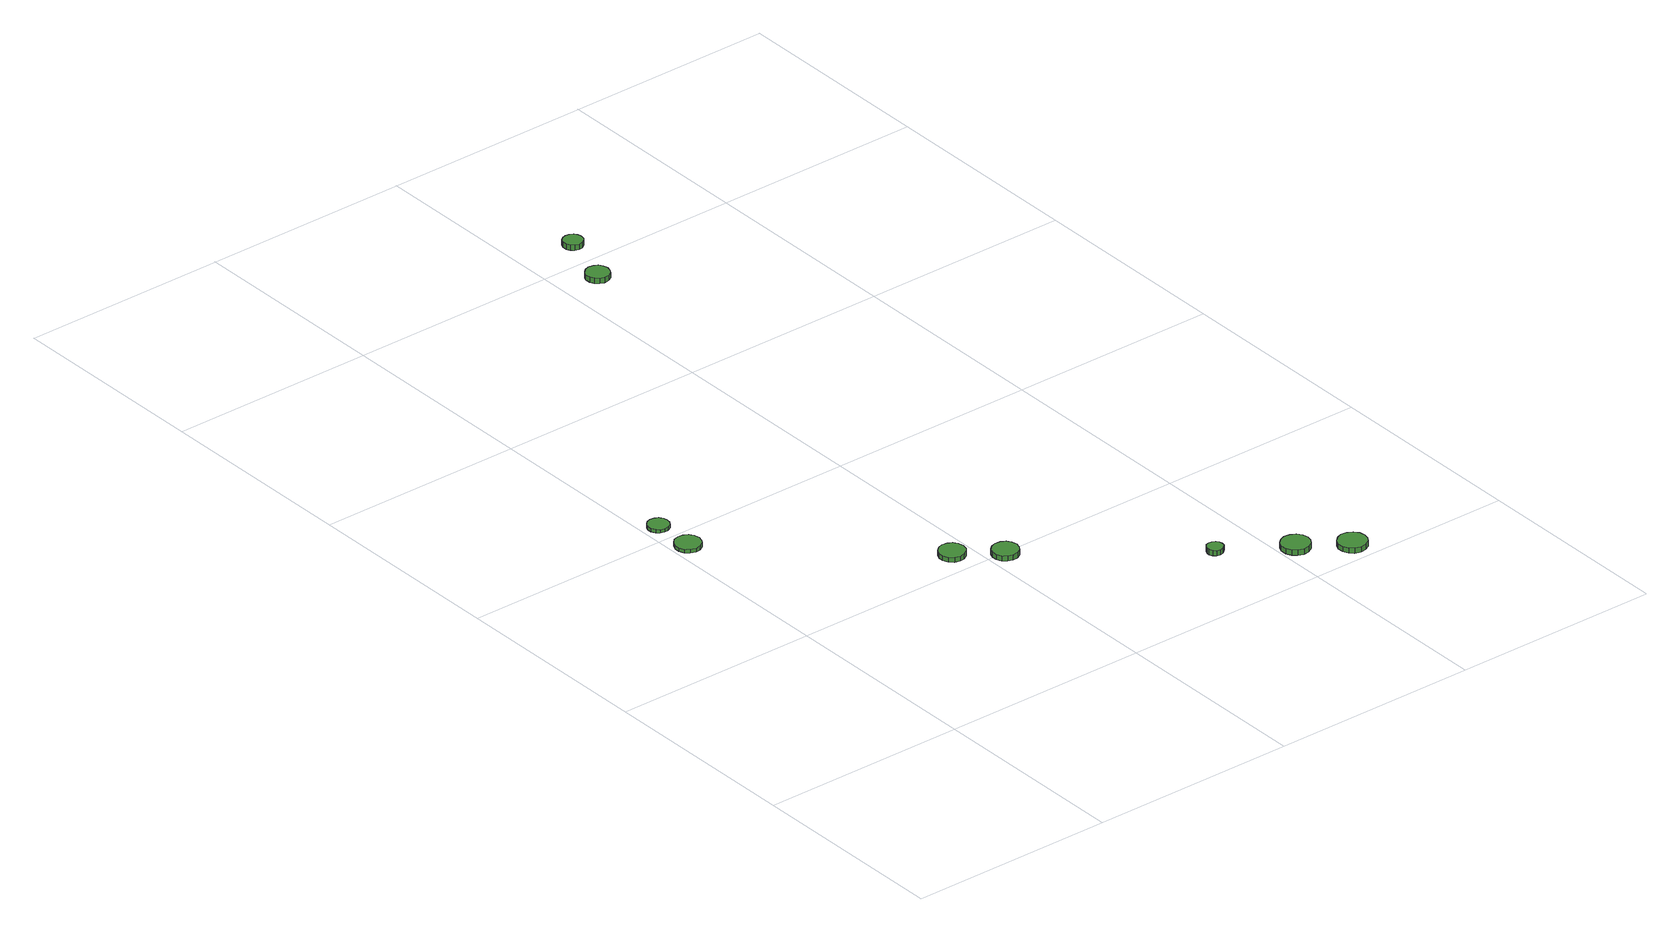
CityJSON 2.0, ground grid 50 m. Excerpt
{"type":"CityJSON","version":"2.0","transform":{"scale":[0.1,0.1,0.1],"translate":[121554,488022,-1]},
"CityObjects":{
"tree1":{"type":"SolitaryVegetationObject","attributes":{"function":"something"},"geometry":[{"type":"MultiSurface","lod":"1","boundaries":[[[0,1,2,3,4,5,6,7,8,9,10,11,12,13,14]],[[15,16,17,18,19,20,21,22,23,24,25,26,27,28,29]],[[0,29,28,1]],[[1,28,27,2]],[[2,27,26,3]],[[3,26,25,4]],[[4,25,24,5]],[[5,24,23,6]],[[6,23,22,7]],[[7,22,21,8]],[[8,21,20,9]],[[9,20,19,10]],[[10,19,18,11]],[[11,18,17,12]],[[12,17,16,13]],[[13,16,15,14]],[[14,15,29,0]]]}]},
"tree2":{"type":"SolitaryVegetationObject","attributes":{"function":"something"},"geometry":[{"type":"MultiSurface","lod":"1","boundaries":[[[30,31,32,33,34,35,36,37,38,39,40,41,42,43,44]],[[45,46,47,48,49,50,51,52,53,54,55,56,57,58,59]],[[30,59,58,31]],[[31,58,57,32]],[[32,57,56,33]],[[33,56,55,34]],[[34,55,54,35]],[[35,54,53,36]],[[36,53,52,37]],[[37,52,51,38]],[[38,51,50,39]],[[39,50,49,40]],[[40,49,48,41]],[[41,48,47,42]],[[42,47,46,43]],[[43,46,45,44]],[[44,45,59,30]]]}]},
"tree3":{"type":"SolitaryVegetationObject","attributes":{"function":"something"},"geometry":[{"type":"MultiSurface","lod":"1","boundaries":[[[60,61,62,63,64,65,66,67,68,69,70,71,72,73,74]],[[75,76,77,78,79,80,81,82,83,84,85,86,87,88,89]],[[60,89,88,61]],[[61,88,87,62]],[[62,87,86,63]],[[63,86,85,64]],[[64,85,84,65]],[[65,84,83,66]],[[66,83,82,67]],[[67,82,81,68]],[[68,81,80,69]],[[69,80,79,70]],[[70,79,78,71]],[[71,78,77,72]],[[72,77,76,73]],[[73,76,75,74]],[[74,75,89,60]]]}]},
"tree4":{"type":"SolitaryVegetationObject","attributes":{"function":"something"},"geometry":[{"type":"MultiSurface","lod":"1","boundaries":[[[90,91,92,93,94,95,96,97,98,99,100,101,102,103,104]],[[105,106,107,108,109,110,111,112,113,114,115,116,117,118,119]],[[90,119,118,91]],[[91,118,117,92]],[[92,117,116,93]],[[93,116,115,94]],[[94,115,114,95]],[[95,114,113,96]],[[96,113,112,97]],[[97,112,111,98]],[[98,111,110,99]],[[99,110,109,100]],[[100,109,108,101]],[[101,108,107,102]],[[102,107,106,103]],[[103,106,105,104]],[[104,105,119,90]]]}]},
"tree5":{"type":"SolitaryVegetationObject","attributes":{"function":"something"},"geometry":[{"type":"MultiSurface","lod":"1","boundaries":[[[120,121,122,123,124,125,126,127,128,129,130,131,132,133,134]],[[135,136,137,138,139,140,141,142,143,144,145,146,147,148,149]],[[120,149,148,121]],[[121,148,147,122]],[[122,147,146,123]],[[123,146,145,124]],[[124,145,144,125]],[[125,144,143,126]],[[126,143,142,127]],[[127,142,141,128]],[[128,141,140,129]],[[129,140,139,130]],[[130,139,138,131]],[[131,138,137,132]],[[132,137,136,133]],[[133,136,135,134]],[[134,135,149,120]]]}]},
"tree6":{"type":"SolitaryVegetationObject","attributes":{"function":"something"},"geometry":[{"type":"MultiSurface","lod":"1","boundaries":[[[150,151,152,153,154,155,156,157,158,159,160,161,162,163,164]],[[165,166,167,168,169,170,171,172,173,174,175,176,177,178,179]],[[150,179,178,151]],[[151,178,177,152]],[[152,177,176,153]],[[153,176,175,154]],[[154,175,174,155]],[[155,174,173,156]],[[156,173,172,157]],[[157,172,171,158]],[[158,171,170,159]],[[159,170,169,160]],[[160,169,168,161]],[[161,168,167,162]],[[162,167,166,163]],[[163,166,165,164]],[[164,165,179,150]]]}]},
"tree7":{"type":"SolitaryVegetationObject","attributes":{"function":"something"},"geometry":[{"type":"MultiSurface","lod":"1","boundaries":[[[180,181,182,183,184,185,186,187,188,189,190,191,192,193,194]],[[195,196,197,198,199,200,201,202,203,204,205,206,207,208,209]],[[180,209,208,181]],[[181,208,207,182]],[[182,207,206,183]],[[183,206,205,184]],[[184,205,204,185]],[[185,204,203,186]],[[186,203,202,187]],[[187,202,201,188]],[[188,201,200,189]],[[189,200,199,190]],[[190,199,198,191]],[[191,198,197,192]],[[192,197,196,193]],[[193,196,195,194]],[[194,195,209,180]]]}]},
"tree8":{"type":"SolitaryVegetationObject","attributes":{"function":"something"},"geometry":[{"type":"MultiSurface","lod":"1","boundaries":[[[210,211,212,213,214,215,216,217,218,219,220,221,222,223,224]],[[225,226,227,228,229,230,231,232,233,234,235,236,237,238,239]],[[210,239,238,211]],[[211,238,237,212]],[[212,237,236,213]],[[213,236,235,214]],[[214,235,234,215]],[[215,234,233,216]],[[216,233,232,217]],[[217,232,231,218]],[[218,231,230,219]],[[219,230,229,220]],[[220,229,228,221]],[[221,228,227,222]],[[222,227,226,223]],[[223,226,225,224]],[[224,225,239,210]]]}]},
"tree9":{"type":"SolitaryVegetationObject","attributes":{"function":"something"},"geometry":[{"type":"MultiSurface","lod":"1","boundaries":[[[240,241,242,243,244,245,246,247,248,249,250,251,252,253,254]],[[255,256,257,258,259,260,261,262,263,264,265,266,267,268,269]],[[240,269,268,241]],[[241,268,267,242]],[[242,267,266,243]],[[243,266,265,244]],[[244,265,264,245]],[[245,264,263,246]],[[246,263,262,247]],[[247,262,261,248]],[[248,261,260,249]],[[249,260,259,250]],[[250,259,258,251]],[[251,258,257,252]],[[252,257,256,253]],[[253,256,255,254]],[[254,255,269,240]]]}]}
},
"vertices":[
[71,950,18],[68,963,18],[61,973,18],[50,980,18],[37,981,18],[24,977,18],[15,968,18],[10,956,18],[10,944,18],[15,932,18],[24,923,18],[37,919,18],[50,920,18],[61,927,18],[68,937,18],[68,937,9],[61,927,9],[50,920,9],[37,919,9],[24,923,9],[15,932,9],[10,944,9],[10,956,9],[15,968,9],[24,977,9],[37,981,9],[50,980,9],[61,973,9],[68,963,9],[71,950,9],
[65,1050,17],[63,1060,17],[57,1069,17],[48,1074,17],[37,1075,17],[27,1072,17],[20,1065,17],[15,1055,17],[15,1045,17],[20,1035,17],[27,1028,17],[37,1025,17],[48,1026,17],[57,1031,17],[63,1040,17],[63,1040,9],[57,1031,9],[48,1026,9],[37,1025,9],[27,1028,9],[20,1035,9],[15,1045,9],[15,1055,9],[20,1065,9],[27,1072,9],[37,1075,9],[48,1074,9],[57,1069,9],[63,1060,9],[65,1050,9],
[481,560,24],[478,573,24],[471,583,24],[460,589,24],[447,591,24],[435,587,24],[425,578,24],[420,566,24],[420,554,24],[425,542,24],[435,533,24],[447,529,24],[460,531,24],[471,537,24],[478,547,24],[478,547,12],[471,537,12],[460,531,12],[447,529,12],[435,533,12],[425,542,12],[420,554,12],[420,566,12],[425,578,12],[435,587,12],[447,591,12],[460,589,12],[471,583,12],[478,573,12],[481,560,12],
[571,490,26],[568,503,26],[561,513,26],[550,519,26],[537,521,26],[525,517,26],[515,508,26],[510,496,26],[510,484,26],[515,472,26],[525,463,26],[537,459,26],[550,461,26],[561,467,26],[568,477,26],[568,477,13],[561,467,13],[550,461,13],[537,459,13],[525,463,13],[515,472,13],[510,484,13],[510,496,13],[515,508,13],[525,517,13],[537,521,13],[550,519,13],[561,513,13],[568,503,13],[571,490,13],
[909,210,30],[908,218,30],[903,224,30],[896,228,30],[888,229,30],[880,227,30],[874,221,30],[871,214,30],[871,206,30],[874,199,30],[880,193,30],[888,191,30],[896,192,30],[903,196,30],[908,202,30],[908,202,17],[903,196,17],[896,192,17],[888,191,17],[880,193,17],[874,199,17],[871,206,17],[871,214,17],[874,221,17],[880,227,17],[888,229,17],[896,228,17],[903,224,17],[908,218,17],[909,210,17],
[1064,110,33],[1061,124,33],[1053,135,33],[1040,142,33],[1026,144,33],[1013,139,33],[1003,130,33],[997,117,33],[997,103,33],[1003,90,33],[1013,81,33],[1026,76,33],[1040,78,33],[1053,85,33],[1061,96,33],[1061,96,20],[1053,85,20],[1040,78,20],[1026,76,20],[1013,81,20],[1003,90,20],[997,103,20],[997,117,20],[1003,130,20],[1013,139,20],[1026,144,20],[1040,142,20],[1053,135,20],[1061,124,20],[1064,110,20],
[1164,40,33],[1161,54,33],[1153,65,33],[1140,72,33],[1126,74,33],[1113,69,33],[1103,60,33],[1097,47,33],[1097,33,33],[1103,20,33],[1113,11,33],[1126,6,33],[1140,8,33],[1153,15,33],[1161,26,33],[1161,26,20],[1153,15,20],[1140,8,20],[1126,6,20],[1113,11,20],[1103,20,20],[1097,33,20],[1097,47,20],[1103,60,20],[1113,69,20],[1126,74,20],[1140,72,20],[1153,65,20],[1161,54,20],[1164,40,20],
[618,1930,26],[615,1941,26],[609,1951,26],[599,1956,26],[587,1958,26],[576,1954,26],[568,1946,26],[563,1936,26],[563,1924,26],[568,1914,26],[576,1906,26],[587,1902,26],[599,1904,26],[609,1909,26],[615,1919,26],[615,1919,13],[609,1909,13],[599,1904,13],[587,1902,13],[576,1906,13],[568,1914,13],[563,1924,13],[563,1936,13],[568,1946,13],[576,1954,13],[587,1958,13],[599,1956,13],[609,1951,13],[615,1941,13],[618,1930,13],
[643,2050,39],[641,2060,39],[636,2067,39],[627,2072,39],[618,2073,39],[608,2070,39],[601,2064,39],[597,2055,39],[597,2045,39],[601,2036,39],[608,2030,39],[618,2027,39],[627,2028,39],[636,2033,39],[641,2040,39],[641,2040,26],[636,2033,26],[627,2028,26],[618,2027,26],[608,2030,26],[601,2036,26],[597,2045,26],[597,2055,26],[601,2064,26],[608,2070,26],[618,2073,26],[627,2072,26],[636,2067,26],[641,2060,26],[643,2050,26]
]}
